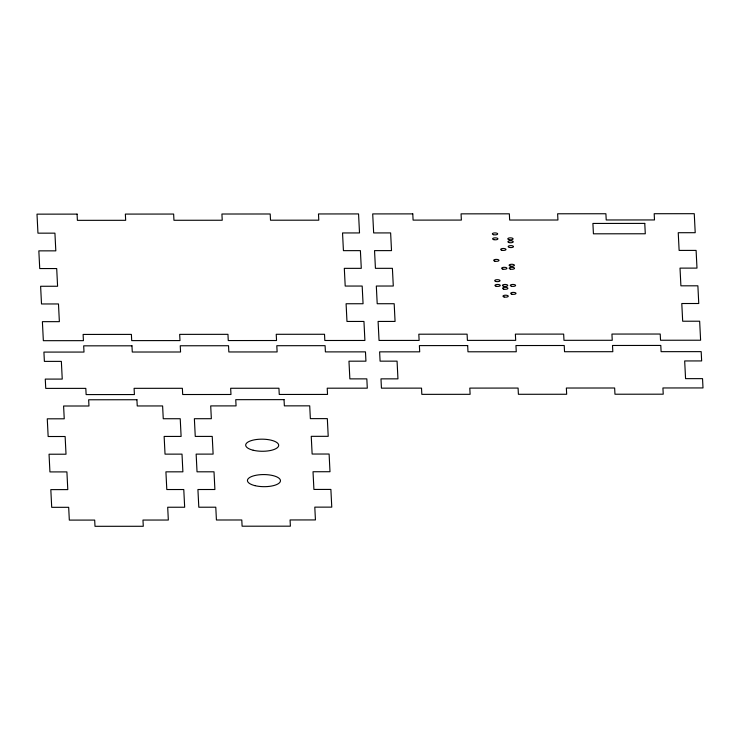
<?xml version="1.0" encoding="UTF-8"?>
<svg xmlns="http://www.w3.org/2000/svg" width="740" height="740" viewBox="0 0 740 740"><rect width="100%" height="100%" fill="white"/><g stroke="black" fill="none" stroke-linecap="round" stroke-linejoin="round"><path stroke-width="1.11" d="M77.08 214.119L37 214.147L37.953 233.165L54.927 233.156L55.815 250.851L38.841 250.86L39.729 268.565L56.703 268.555L57.59 286.25L40.617 286.269L41.505 303.964L58.479 303.955L59.367 321.66L42.393 321.669L43.346 340.687L83.426 340.659L83.111 334.434L131.396 334.397L131.702 340.622L179.987 340.585L179.672 334.369L227.957 334.332L228.262 340.557L276.547 340.52L276.233 334.295L324.518 334.267L324.823 340.493L364.903 340.465L363.95 321.447L346.977 321.456L346.089 303.752L363.062 303.742L362.175 286.047L345.201 286.056L344.313 268.352L361.286 268.343L360.399 250.638L343.425 250.657L342.537 232.952L359.511 232.943L358.558 213.925L318.478 213.953L318.792 220.178L270.516 220.206L270.202 213.99L221.917 214.017L222.231 220.243L173.946 220.279L173.641 214.054L125.356 214.091L125.671 220.307L77.386 220.344L77.08 214.119M412.781 213.888L372.701 213.916L373.654 232.934L390.628 232.915L391.516 250.62L374.542 250.629L375.43 268.333L392.404 268.324L393.292 286.019L376.318 286.038L377.206 303.733L394.18 303.724L395.068 321.428L378.094 321.438L379.046 340.446L419.127 340.418L418.812 334.203L467.097 334.166L467.403 340.391L515.688 340.354L515.373 334.129L563.658 334.101L563.973 340.326L612.248 340.289L611.934 334.064L660.219 334.036L660.533 340.252L700.604 340.224L699.652 321.216L682.678 321.225L681.79 303.52L698.764 303.511L697.876 285.807L680.902 285.825L680.014 268.121L696.988 268.111L696.1 250.407L679.126 250.416L678.238 232.721L695.212 232.702L694.259 213.694L654.188 213.721L654.493 219.947L606.217 219.974L605.903 213.749L557.627 213.786L557.932 220.011L509.657 220.039L509.342 213.823L461.057 213.851L461.371 220.076L413.096 220.113L412.781 213.888M644.771 223.406L592.907 223.443L593.424 233.812L645.289 233.775L644.771 223.406M131.96 345.811L83.685 345.839L83.999 352.064L43.919 352.092L44.382 361.388L61.355 361.379L62.243 379.084L45.27 379.093L45.741 388.398L85.812 388.371L86.127 394.587L134.412 394.559L134.097 388.334L182.373 388.296L182.688 394.522L230.972 394.485L230.658 388.269L278.943 388.232L279.248 394.457L327.533 394.42L327.219 388.195L367.299 388.167L366.827 378.871L349.854 378.88L348.966 361.185L365.939 361.166L365.477 351.87L325.397 351.898L325.091 345.673L276.806 345.71L277.121 351.935L228.836 351.963L228.521 345.737L180.246 345.774L180.56 352L132.275 352.027L131.96 345.811M467.671 345.571L419.386 345.608L419.7 351.833L379.62 351.861L380.092 361.157L397.065 361.148L397.954 378.852L380.98 378.861L381.442 388.158L421.523 388.13L421.828 394.355L470.113 394.318L469.798 388.102L518.083 388.065L518.389 394.291L566.673 394.254L566.359 388.028L614.644 388L614.959 394.226L663.234 394.189L662.92 387.964L703 387.936L702.538 378.639L685.564 378.649L684.676 360.944L701.649 360.935L701.178 351.639L661.107 351.667L660.792 345.441L612.507 345.478L612.822 351.694L564.537 351.731L564.232 345.506L515.947 345.543L516.261 351.768L467.976 351.796L467.671 345.571M136.928 399.739L88.652 399.776L88.967 406.001L63.594 406.01L64.241 418.803L47.268 418.822L48.156 436.517L65.129 436.507L66.017 454.212L49.044 454.221L49.931 471.917L66.905 471.907L67.793 489.612L50.819 489.621L51.708 507.326L68.681 507.307L69.32 520.1L94.683 520.081L94.998 526.307L143.282 526.279L142.968 520.054L168.332 520.035L167.693 507.242L184.667 507.233L183.779 489.529L166.805 489.538L165.917 471.843L182.891 471.824L182.003 454.129L165.029 454.138L164.141 436.434L181.115 436.424L180.227 418.729L163.253 418.738L162.615 405.946L137.242 405.964L136.928 399.739M284.04 399.637L235.755 399.674L236.069 405.89L210.706 405.909L211.344 418.701L194.37 418.72L195.258 436.415L212.232 436.406L213.12 454.11L196.146 454.12L197.034 471.815L214.008 471.806L214.896 489.51L197.922 489.519L198.81 507.224L215.784 507.205L216.422 519.998L241.795 519.98L242.1 526.205L290.385 526.177L290.071 519.952L315.434 519.933L314.796 507.141L331.77 507.131L330.882 489.427L313.908 489.436L313.02 471.741L329.994 471.722L329.106 454.027L312.132 454.036L311.244 436.332L328.218 436.322L327.33 418.627L310.356 418.637L309.718 405.844L284.354 405.862L284.04 399.637M253.182 450.235A16.502 6.05 0.4 0 0 278.666 445.637A16.502 6.05 0.4 0 0 254.699 439.782A16.502 6.05 0.4 0 0 253.182 450.235M254.958 485.644A16.502 6.05 0.4 0 0 280.442 481.046A16.502 6.05 0.4 0 0 256.475 475.182A16.502 6.05 0.4 0 0 254.958 485.644M503.792 289.146A2.692 0.99 0.4 0 0 507.918 288.378A2.692 0.99 0.4 0 0 503.986 287.435A2.692 0.99 0.4 0 0 503.792 289.146M511.507 286.25A2.692 0.99 0.4 0 0 515.632 285.483A2.692 0.99 0.4 0 0 511.701 284.548A2.692 0.99 0.4 0 0 511.507 286.25M496.161 286.26A2.692 0.99 0.4 0 0 500.286 285.492A2.692 0.99 0.4 0 0 496.355 284.558A2.692 0.99 0.4 0 0 496.161 286.26M495.92 281.478A2.692 0.99 0.4 0 0 500.046 280.71A2.692 0.99 0.4 0 0 496.115 279.776A2.692 0.99 0.4 0 0 495.92 281.478M503.644 286.26A2.692 0.99 0.4 0 0 507.77 285.492A2.692 0.99 0.4 0 0 503.838 284.548A2.692 0.99 0.4 0 0 503.644 286.26M511.904 294.196A2.692 0.99 0.4 0 0 516.03 293.429A2.692 0.99 0.4 0 0 512.099 292.494A2.692 0.99 0.4 0 0 511.904 294.196M504.18 296.999A2.692 0.99 0.4 0 0 508.306 296.231A2.692 0.99 0.4 0 0 504.375 295.297A2.692 0.99 0.4 0 0 504.18 296.999M510.415 269.11A2.692 0.99 0.4 0 0 514.55 268.343A2.692 0.99 0.4 0 0 510.609 267.399A2.692 0.99 0.4 0 0 510.415 269.11M502.849 269.11A2.692 0.99 0.4 0 0 506.974 268.343A2.692 0.99 0.4 0 0 503.043 267.408A2.692 0.99 0.4 0 0 502.849 269.11M494.903 261.183A2.692 0.99 0.4 0 0 499.028 260.415A2.692 0.99 0.4 0 0 495.097 259.481A2.692 0.99 0.4 0 0 494.903 261.183M510.323 266.076A2.692 0.99 0.4 0 0 514.448 265.308A2.692 0.99 0.4 0 0 510.517 264.374A2.692 0.99 0.4 0 0 510.323 266.076M501.905 250.277A2.692 0.99 0.4 0 0 506.03 249.51A2.692 0.99 0.4 0 0 502.099 248.566A2.692 0.99 0.4 0 0 501.905 250.277M509.138 242.59A2.692 0.99 0.4 0 0 513.273 241.823A2.692 0.99 0.4 0 0 509.333 240.879A2.692 0.99 0.4 0 0 509.138 242.59M493.821 239.658A2.692 0.99 0.4 0 0 497.946 238.891A2.692 0.99 0.4 0 0 494.015 237.956A2.692 0.99 0.4 0 0 493.821 239.658M493.571 234.719A2.692 0.99 0.4 0 0 497.696 233.951A2.692 0.99 0.4 0 0 493.765 233.017A2.692 0.99 0.4 0 0 493.571 234.719M508.99 239.649A2.692 0.99 0.4 0 0 513.125 238.881A2.692 0.99 0.4 0 0 509.194 237.947A2.692 0.99 0.4 0 0 508.99 239.649M509.388 247.419A2.692 0.99 0.4 0 0 513.514 246.651A2.692 0.99 0.4 0 0 509.582 245.717A2.692 0.99 0.4 0 0 509.388 247.419"/></g></svg>
